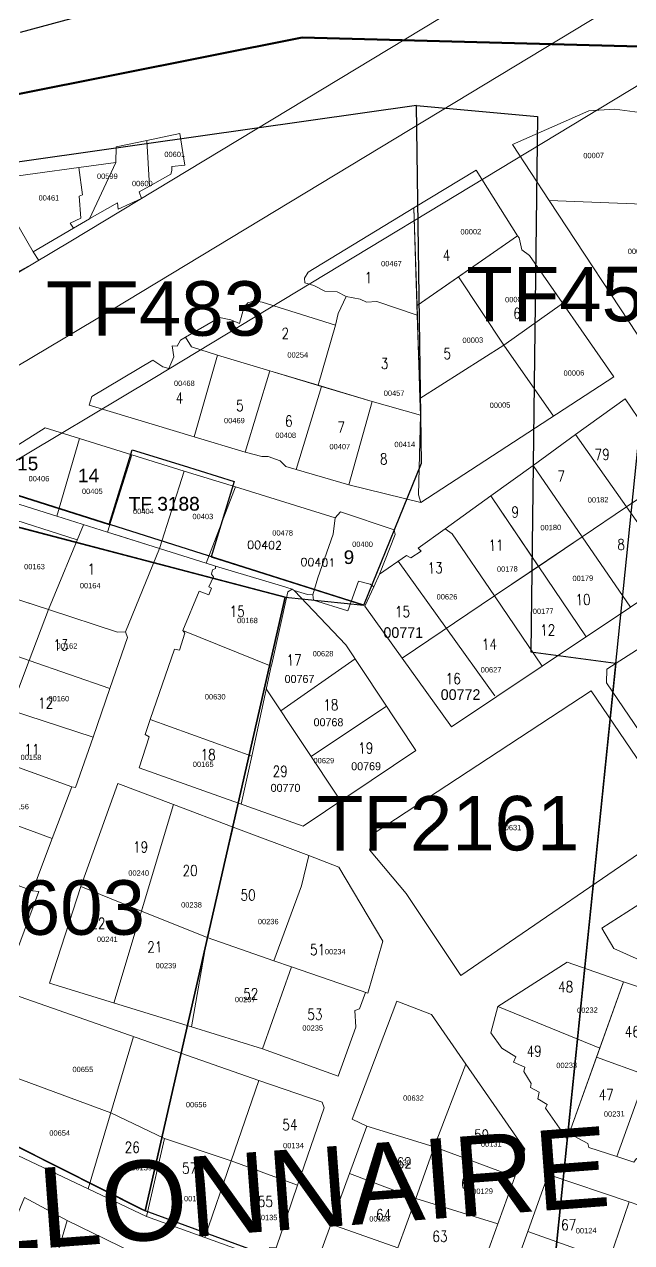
# Model space of a CAD drawing. Header units: metres. Extents: x 251686 to 255059, y 1627526 to 1631912.
# Drawn here: x 253972.7 to 254086.4, y 1629218.7 to 1629446.9 of the extents above; entities that cross this region are included whole.
import ezdxf
from ezdxf.enums import TextEntityAlignment as Align

# ---------------------------------------------------------------- set-up
doc = ezdxf.new("R2010")
doc.units = ezdxf.units.M
doc.header["$MEASUREMENT"] = 0
for name, color, linetype in [('A_revoir_niveau_0', 7, 'Continuous'), ('historique_numero_parcelle', 7, 'Continuous'), ('limites_parcelles', 7, 'Continuous'), ('limites_sections', 7, 'Continuous'), ('limites_tf', 7, 'Continuous'), ('numero_lot', 7, 'Continuous'), ('numero_parcelle', 7, 'Continuous')]:
    doc.layers.add(name, color=color, linetype=linetype)
for name, color, linetype, lineweight in [('emprise_ht_pik_rufisque', 7, 'Continuous', 0), ('HT KS', 7, 'Continuous', 0), ('LimiteTF', 4, 'Continuous', 13), ('Numero_TF', 7, 'Continuous', 0)]:
    doc.layers.add(name, color=color, linetype=linetype, lineweight=lineweight)
doc.layers.add('Lignes HT Vectorisées', color=6, linetype='Continuous', lineweight=0, true_color=0xff00ff)
doc.styles.add('Style-Arial', font='arial.ttf')
doc.styles.add('Style-STANDARD', font='STANDARD.shx')
doc.styles.add('Style-txt', font='txt.shx')

# ---------------------------------------------------------------- blocks, each defined once
blk = doc.blocks.new('*U77')
at = {"layer": 'LimiteTF', "color": 5, "linetype": 'Continuous', "lineweight": 30, "flags": 128}
blk.add_lwpolyline([(-0.308812, 3.310937), (0.259499, 3.204467), (-0.016426, 0.671559), (0.38039, 0.578517), (-0.283957, -2.731609), (-1.0193, -2.318982), (-2.099385, -1.801419), (-1.155663, 1.041844), (-0.787155, 0.968634), (-0.448727, 1.615235), (-0.308812, 3.310937)], dxfattribs=at)
blk.add_lwpolyline([(0.883889, 3.08725), (1.938323, 2.600222), (2.099351, 0.489791), (0.749538, -3.310934), (-0.283957, -2.731609), (0.883889, 3.08725)], close=True, dxfattribs=at)

msp = doc.modelspace()

# ---------------------------------------------------------------- linework, layer by layer
at = {"layer": 'A_revoir_niveau_0', "color": 1, "linetype": 'Continuous', "elevation": 1.457074, "flags": 128}
msp.add_lwpolyline([(254001.783411, 1629453.496147), (253971.959295, 1629445.402146)], dxfattribs=at)
at = {"layer": 'emprise_ht_pik_rufisque', "color": 1}
for p, q in [((253981.396731, 1629406.27601), (254274.267487, 1629583.454049)), ((254273.436314, 1629547.888552), (253996.838788, 1629380.555511)), ((253667.471785, 1629219.236685), (253981.396731, 1629406.27601)), ((253996.838788, 1629380.555511), (253682.973054, 1629193.551829))]:
    msp.add_line(p, q, dxfattribs=at)
at = {"layer": 'Lignes HT Vectorisées', "color": 5, "flags": 128}
msp.add_lwpolyline([(252300.518457, 1628679.779301), (252535.311637, 1628633.247882), (252681.576934, 1628604.669463), (252988.818538, 1628790.478887), (253359.183284, 1629013.205735), (253675.222294, 1629206.394463), (253989.117803, 1629393.415688), (254273.85418, 1629565.672671)], dxfattribs=at)
at = {"layer": 'limites_parcelles', "color": 7, "lineweight": 0}
for p, q in [((254054.023287, 1629399.628093), (254065.08938, 1629407.313724)), ((254065.08938, 1629407.313724), (254065.352433, 1629406.897773)), ((254065.352433, 1629406.897773), (254065.898799, 1629404.65285)), ((254065.898799, 1629404.65285), (254067.295961, 1629403.605132)), ((254067.295961, 1629403.605132), (254083.093914, 1629380.877684)), ((254062.529107, 1629386.832722), (254054.023287, 1629399.628093)), ((254073.516342, 1629394.65629), (254062.529107, 1629386.832722)), ((254046.788012, 1629376.843609), (254062.529107, 1629386.832722)), ((254062.529107, 1629386.832722), (254071.825594, 1629373.541498)), ((254083.093914, 1629380.877684), (254046.944739, 1629357.342938)), ((254023.604028, 1629363.541555), (254028.392196, 1629379.098175)), ((254028.392196, 1629379.098175), (254037.869845, 1629376.25861)), ((254037.869845, 1629376.25861), (254033.490764, 1629360.679865)), ((254046.885957, 1629373.681549), (254046.788012, 1629376.843609)), ((254046.536735, 1629358.795119), (254046.885957, 1629373.681549)), ((254004.514582, 1629369.653156), (254014.062391, 1629366.749411)), ((254033.490764, 1629360.679865), (254023.604028, 1629363.541555)), ((254060.05427, 1629358.580927), (254067.987482, 1629364.302658)), ((254067.987482, 1629364.302658), (254077.177707, 1629350.913344)), ((254033.490764, 1629360.679865), (254046.944739, 1629357.342938)), ((254046.944739, 1629357.342938), (254046.536735, 1629358.795119)), ((254077.909747, 1629332.191965), (254060.05427, 1629358.580927)), ((253962.975356, 1629356.656579), (253982.626843, 1629350.373306)), ((254030.894652, 1629354.465338), (254031.944393, 1629355.597916)), ((254031.944393, 1629355.597916), (254041.958766, 1629352.234688)), ((253977.217282, 1629337.267615), (253983.789021, 1629353.188902)), ((254030.550085, 1629351.398854), (254030.894652, 1629354.465338)), ((253989.715993, 1629351.322604), (253998.01579, 1629348.709146)), ((254027.67571, 1629343.20073), (254030.550085, 1629351.398854)), ((254042.16378, 1629351.376305), (254039.254435, 1629343.916148)), ((254041.958766, 1629352.234688), (254042.16378, 1629351.376305)), ((254060.76456, 1629339.830868), (254077.177707, 1629350.913344)), ((254077.177707, 1629350.913344), (254068.985258, 1629345.381643)), ((254077.177707, 1629350.913344), (254086.21144, 1629337.752025)), ((253998.01579, 1629348.709146), (253991.625966, 1629333.101796)), ((253975.881617, 1629337.704766), (253961.264083, 1629342.488955)), ((254026.741872, 1629340.031176), (254027.67571, 1629343.20073)), ((254035.321655, 1629342.610483), (254033.31361, 1629337.038525)), ((254037.509031, 1629342.031858), (254035.321655, 1629342.610483)), ((254038.137922, 1629341.532576), (254037.509031, 1629342.031858)), ((254039.254435, 1629343.916148), (254038.137922, 1629341.532576)), ((254019.035251, 1629327.07299), (254022.076224, 1629340.619075)), ((254022.076224, 1629340.619075), (254022.848752, 1629341.094207)), ((254022.848752, 1629341.094207), (254023.22955, 1629340.86427)), ((254023.22955, 1629340.86427), (254032.899142, 1629330.684951)), ((254026.881751, 1629339.039995), (254026.741872, 1629340.031176)), ((254043.47853, 1629328.159005), (254060.76456, 1629339.830868)), ((254060.76456, 1629339.830868), (254069.718358, 1629326.705781)), ((253990.17711, 1629333.025979), (253977.217282, 1629337.267615)), ((254033.31361, 1629337.038525), (254026.881751, 1629339.039995)), ((254086.21144, 1629337.752025), (254069.718358, 1629326.705781)), ((253991.625966, 1629333.101796), (253990.17711, 1629333.025979)), ((254034.639838, 1629328.063103), (254020.756175, 1629318.288193)), ((254052.70318, 1629315.309864), (254043.47853, 1629328.159005)), ((254069.718358, 1629326.705781), (254052.70318, 1629315.309864)), ((253995.322267, 1629313.860111), (253996.293985, 1629316.683867)), ((253996.293985, 1629316.683867), (254015.292844, 1629309.805278)), ((253994.245326, 1629307.633772), (253996.119056, 1629313.469304)), ((253996.119056, 1629313.469304), (253995.322267, 1629313.860111)), ((254015.292844, 1629309.805278), (254013.348531, 1629300.834089)), ((254046.052736, 1629310.855729), (254024.932879, 1629296.710703)), ((254024.932879, 1629296.710703), (253994.245326, 1629307.633772)), ((253983.306465, 1629285.369061), (253990.236923, 1629304.671716)), ((253990.236923, 1629304.671716), (254000.625219, 1629300.750584)), ((254000.625219, 1629300.750584), (253989.491746, 1629263.560126)), ((253994.648779, 1629280.786773), (254000.625219, 1629300.750584)), ((254000.625219, 1629300.750584), (254011.81776, 1629296.525883)), ((254011.81776, 1629296.525883), (254006.928854, 1629275.825631)), ((254024.648837, 1629285.552882), (254025.991178, 1629291.176029)), ((254025.991178, 1629291.176029), (254031.634031, 1629289.046096)), ((254031.634031, 1629289.046096), (254039.87673, 1629275.151465)), ((253994.648779, 1629280.786773), (253983.306465, 1629285.369061)), ((254019.422088, 1629271.502463), (254024.648837, 1629285.552882)), ((254006.928854, 1629275.825631), (253994.648779, 1629280.786773)), ((254039.87673, 1629275.151465), (254037.040649, 1629265.405722)), ((254022.74398, 1629270.352953), (254019.422088, 1629271.502463)), ((254037.040649, 1629265.405722), (254022.74398, 1629270.352953)), ((254016.636459, 1629249.053692), (253970.684566, 1629265.158249)), ((253993.157986, 1629257.282089), (253984.671612, 1629228.740676)), ((253988.912921, 1629243.005067), (253965.562198, 1629251.624473)), ((254049.471145, 1629236.652462), (254055.418086, 1629252.088579)), ((254055.418086, 1629252.088579), (254066.475264, 1629236.187132)), ((254011.459577, 1629233.998047), (254016.636459, 1629249.053692)), ((254016.636459, 1629249.053692), (254028.508488, 1629244.977018)), ((254028.847312, 1629243.921208), (254023.883417, 1629229.463058)), ((254028.508488, 1629244.977018), (254028.847312, 1629243.921208)), ((253998.99122, 1629238.202462), (253988.912921, 1629243.005067)), ((253995.615401, 1629223.554622), (253961.124354, 1629239.899274)), ((253995.615401, 1629223.554622), (253998.99122, 1629238.202462)), ((253998.99122, 1629238.202462), (254011.459577, 1629233.998047)), ((254064.596476, 1629231.013063), (254049.471145, 1629236.652462)), ((254066.475264, 1629236.187132), (254053.667672, 1629200.915792)), ((254011.459577, 1629233.998047), (254006.484604, 1629219.650845)), ((254023.883417, 1629229.463058), (254011.459577, 1629233.998047)), ((254026.285993, 1629211.698587), (254033.605406, 1629231.628005)), ((254033.605406, 1629231.628005), (254046.039242, 1629226.968314)), ((254042.639888, 1629217.677009), (254046.039242, 1629226.968314)), ((254046.039242, 1629226.968314), (254061.402013, 1629222.215704)), ((254082.262024, 1629215.324004), (254085.966253, 1629226.309771)), ((254085.966253, 1629226.309771), (254101.733166, 1629220.963342)), ((254006.484604, 1629219.650845), (253995.615401, 1629223.554622)), ((254042.639888, 1629217.677009), (254030.11374, 1629222.120838))]:
    msp.add_line(p, q, dxfattribs=at)
at = {"layer": 'limites_parcelles', "color": 7, "linetype": 'Continuous', "lineweight": 0}
for p, q in [((254060.826529, 1629321.141776), (254042.737322, 1629346.33848)), ((254046.060638, 1629310.861021), (254032.899142, 1629330.684951)), ((254031.95807, 1629301.415825), (254018.023412, 1629322.404297)), ((254040.529445, 1629319.192139), (254026.426877, 1629309.746944))]:
    msp.add_line(p, q, dxfattribs=at)
at = {"layer": 'limites_parcelles', "color": 7, "lineweight": 0, "flags": 128}
for points in [[(254091.790634, 1629413.121039), (254071.007167, 1629413.952624), (254064.139326, 1629424.390696), (254078.445503, 1629430.718192), (254079.304897, 1629430.790913), (254083.272151, 1629431.019698), (254087.973587, 1629430.394147), (254092.609383, 1629429.701944), (254091.790634, 1629413.121039)], [(253996.178803, 1629416.634402), (253995.638044, 1629425.1842), (254001.817326, 1629426.503709), (254002.788893, 1629420.557634), (254000.343507, 1629420.274335), (254000.349071, 1629419.546727), (254000.15569, 1629418.883748), (253996.178803, 1629416.634402)], [(253996.178803, 1629416.634402), (253994.227823, 1629415.530919), (253994.63431, 1629414.277176), (253990.28333, 1629412.325556), (253990.141934, 1629413.515175), (253985.005093, 1629410.530589), (253984.905749, 1629410.472869), (253989.81969, 1629421.053816), (253989.929728, 1629423.965259), (253995.638044, 1629425.1842), (253996.178803, 1629416.634402)], [(253966.515833, 1629397.590809), (253957.941449, 1629411.849923), (253954.322378, 1629417.868402), (253952.928838, 1629418.324181), (253954.71175, 1629418.734714), (253956.432056, 1629418.681718), (253957.88879, 1629418.494407), (253959.29455, 1629416.322204), (253964.890674, 1629419.804797), (253966.493356, 1629417.832551), (253974.336144, 1629404.331761), (253975.407127, 1629402.686199), (253970.071542, 1629399.734799), (253969.954929, 1629397.683256), (253969.294478, 1629397.545906), (253969.41969, 1629398.472964), (253967.509037, 1629397.466104), (253966.515833, 1629397.590809)], [(253974.336144, 1629404.331761), (253966.493356, 1629417.832551), (253982.901671, 1629420.098468), (253983.582759, 1629414.983087), (253982.989467, 1629414.71395), (253983.28541, 1629410.614911), (253981.308106, 1629409.673691), (253981.940339, 1629408.749919), (253974.336144, 1629404.331761)], [(253981.940339, 1629408.749919), (253981.308106, 1629409.673691), (253983.28541, 1629410.614911), (253982.989467, 1629414.71395), (253983.582759, 1629414.983087), (253982.901671, 1629420.098468), (253989.81969, 1629421.053816), (253984.905749, 1629410.472869), (253981.940339, 1629408.749919)], [(254025.87989, 1629400.515658), (254045.68235, 1629412.538988), (254046.305784, 1629392.411938), (254038.727095, 1629395.00266), (254036.809867, 1629394.8557), (254035.614684, 1629395.441912), (254032.953046, 1629395.965699), (254031.306147, 1629396.799827), (254028.976587, 1629396.940774), (254026.904734, 1629397.983332), (254025.260263, 1629398.499958), (254025.200467, 1629399.399142), (254025.87989, 1629400.515658)], [(254091.790634, 1629413.121039), (254091.635621, 1629409.981785), (254090.24554, 1629410.103456), (254089.968928, 1629403.023287), (254091.028784, 1629402.832941), (254091.429201, 1629402.372952), (254090.750766, 1629387.285555), (254089.170338, 1629386.347369), (254071.007167, 1629413.952624), (254091.790634, 1629413.121039)], [(254030.983474, 1629390.552795), (254027.735271, 1629379.294994), (254018.708586, 1629381.999448), (254008.895686, 1629384.967316), (254003.996923, 1629386.534493), (254002.916735, 1629388.295251), (254009.274985, 1629392.027324), (254011.395304, 1629391.567256), (254012.988072, 1629390.891475), (254013.812489, 1629393.808381), (254014.546043, 1629394.76655), (254015.813622, 1629395.093763), (254017.243998, 1629394.89302), (254030.983474, 1629390.552795)], [(254046.305784, 1629392.411938), (254046.885957, 1629373.681549), (254037.869845, 1629376.25861), (254027.735271, 1629379.294994), (254030.983474, 1629390.552795), (254031.495649, 1629392.779353), (254032.953046, 1629395.965699), (254035.614684, 1629395.441912), (254036.809867, 1629394.8557), (254038.727095, 1629395.00266), (254046.305784, 1629392.411938)], [(254008.895686, 1629384.967316), (254004.514582, 1629369.653156), (253984.822636, 1629375.588387), (253985.339666, 1629377.179942), (253996.797511, 1629384.014858), (253998.659214, 1629382.772242), (253999.786228, 1629382.45011), (254000.695583, 1629384.640015), (254000.415319, 1629386.688523), (254001.341872, 1629386.629458), (254001.928589, 1629387.758495), (254002.916735, 1629388.295251), (254003.996923, 1629386.534493), (254008.895686, 1629384.967316)], [(254028.392196, 1629379.098175), (254023.604028, 1629363.541555), (254021.689939, 1629364.095583), (254020.623507, 1629365.145829), (254018.367962, 1629365.988533), (254017.177331, 1629365.979429), (254014.062391, 1629366.749411), (254018.708586, 1629381.999448), (254028.392196, 1629379.098175)], [(253983.044276, 1629369.312295), (253978.813383, 1629354.755642), (253963.514854, 1629359.572876), (253959.735418, 1629360.734678), (253976.588925, 1629371.315254), (253983.044276, 1629369.312295)], [(254094.72484, 1629343.453875), (254085.500481, 1629356.533043), (254094.722552, 1629362.759964), (254099.827529, 1629355.227923), (254098.973699, 1629354.427594), (254102.457809, 1629348.633031), (254094.72484, 1629343.453875)], [(254006.780771, 1629345.949861), (254012.261336, 1629360.246861), (254030.894652, 1629354.465338), (254030.550085, 1629351.398854), (254027.67571, 1629343.20073), (254026.741872, 1629340.031176), (254025.749174, 1629340.089736), (254023.22955, 1629340.86427), (254022.848752, 1629341.094207), (254020.903163, 1629341.703433), (254008.51924, 1629345.402578), (254006.780771, 1629345.949861)], [(254068.985258, 1629345.381643), (254060.76456, 1629339.830868), (254052.819114, 1629351.477846), (254051.528291, 1629352.431669), (254060.05427, 1629358.580927), (254068.985258, 1629345.381643)], [(254060.76456, 1629339.830868), (254043.47853, 1629328.159005), (254036.45567, 1629337.941243), (254038.137922, 1629341.532576), (254039.254435, 1629343.916148), (254044.255243, 1629347.394188), (254045.118178, 1629347.003887), (254047.027313, 1629348.209185), (254046.493592, 1629348.800455), (254051.528291, 1629352.431669), (254052.819114, 1629351.477846), (254060.76456, 1629339.830868)], [(254022.848752, 1629341.094207), (254022.076224, 1629340.619075), (254019.035251, 1629327.07299), (254018.945591, 1629326.659292), (254002.3835, 1629333.362217), (254005.432748, 1629340.722014), (254007.237184, 1629340.047851), (254007.756642, 1629341.321904), (254007.278771, 1629341.52993), (254008.110876, 1629343.441414), (254007.789733, 1629343.915239), (254007.942414, 1629344.710207), (254008.522477, 1629344.979242), (254008.51924, 1629345.402578), (254020.903163, 1629341.703433), (254022.848752, 1629341.094207)], [(253973.637662, 1629327.763276), (253957.82864, 1629333.26783), (253957.032357, 1629333.592491), (253958.843481, 1629338.964494), (253959.704393, 1629338.838776), (253961.264083, 1629342.488955), (253977.217282, 1629337.267615), (253973.637662, 1629327.763276)], [(253988.747381, 1629322.502213), (253973.637662, 1629327.763276), (253977.217282, 1629337.267615), (253990.17711, 1629333.025979), (253991.625966, 1629333.101796), (253992.057394, 1629332.046695), (253988.747381, 1629322.502213)], [(253970.11742, 1629318.416597), (253954.397242, 1629323.517536), (253955.45457, 1629323.657921), (253956.035723, 1629325.514565), (253954.976373, 1629325.638765), (253955.620638, 1629327.892793), (253956.481044, 1629327.833222), (253957.77615, 1629331.481377), (253957.378261, 1629331.610635), (253957.82864, 1629333.26783), (253973.637662, 1629327.763276), (253970.11742, 1629318.416597)], [(254018.945591, 1629326.659292), (254015.292844, 1629309.805278), (253996.293985, 1629316.683867), (254000.822798, 1629329.844331), (254001.750362, 1629329.652974), (254002.784423, 1629332.836083), (254002.3835, 1629333.362217), (254018.945591, 1629326.659292)], [(254099.536197, 1629317.713274), (254090.103233, 1629311.269377), (254081.760891, 1629323.530695), (254081.807312, 1629326.110901), (254090.487085, 1629331.69423), (254099.536197, 1629317.713274)], [(254038.39623, 1629295.486872), (254078.875332, 1629322.05796), (254095.868658, 1629297.050882), (254054.47666, 1629268.752912), (254044.238447, 1629284.087587), (254037.362674, 1629292.237617), (254038.39623, 1629295.486872)], [(253981.58141, 1629304.077732), (253966.742522, 1629309.455824), (253970.11742, 1629318.416597), (253985.589423, 1629313.396188), (253982.323057, 1629303.977563), (253981.58141, 1629304.077732)], [(254006.928854, 1629275.825631), (254011.81776, 1629296.525883), (254025.991178, 1629291.176029), (254024.648837, 1629285.552882), (254019.422088, 1629271.502463), (254006.928854, 1629275.825631)], [(253974.26862, 1629284.600163), (253975.434006, 1629284.450314), (253970.994531, 1629272.444312), (253955.65529, 1629278.04683), (253960.079178, 1629289.82446), (253974.26862, 1629284.600163)], [(254006.928854, 1629275.825631), (254004.017172, 1629259.080257), (253977.451151, 1629267.273634), (253983.306465, 1629285.369061), (253994.648779, 1629280.786773), (254006.928854, 1629275.825631)], [(254104.281627, 1629271.478166), (254098.361358, 1629267.038705), (254096.486606, 1629269.987892), (254094.432455, 1629268.715334), (254083.121898, 1629273.762092), (254080.894781, 1629277.620352), (254088.662602, 1629282.574851), (254089.993618, 1629281.526628), (254095.459473, 1629284.743625), (254104.281627, 1629271.478166)], [(254004.017172, 1629259.080257), (254006.928854, 1629275.825631), (254019.422088, 1629271.502463), (254022.74398, 1629270.352953), (254017.337601, 1629254.972028), (254004.017172, 1629259.080257)], [(254017.337601, 1629254.972028), (254022.74398, 1629270.352953), (254037.040649, 1629265.405722), (254036.576614, 1629265.534474), (254035.475395, 1629262.483152), (254034.618024, 1629262.145846), (254034.774088, 1629259.037987), (254031.470431, 1629249.88402), (254017.337601, 1629254.972028)], [(254089.167466, 1629250.064573), (254079.89266, 1629253.448892), (254084.933923, 1629267.554534), (254090.094333, 1629265.774207), (254090.409002, 1629266.147053), (254094.441615, 1629264.749047), (254089.167466, 1629250.064573)], [(254055.418086, 1629252.088579), (254049.471145, 1629236.652462), (254036.873025, 1629240.525134), (254034.137687, 1629241.827219), (254042.449201, 1629263.918737), (254048.951252, 1629261.388603), (254055.418086, 1629252.088579)], [(254080.489765, 1629255.119613), (254074.768711, 1629239.11189), (254074.246116, 1629238.247943), (254070.3005, 1629243.840527), (254070.625668, 1629244.570664), (254068.897775, 1629245.615852), (254069.152749, 1629246.874653), (254067.49252, 1629247.721909), (254067.618743, 1629248.516674), (254066.278623, 1629250.755529), (254066.470992, 1629251.5508), (254064.347233, 1629252.460662), (254064.736524, 1629253.455889), (254062.144178, 1629255.089818), (254060.071392, 1629257.98457), (254061.356888, 1629262.889503), (254080.489765, 1629255.119613)], [(254089.167466, 1629250.064573), (254083.680164, 1629234.786634), (254078.426982, 1629236.493861), (254078.222979, 1629237.219952), (254074.768711, 1629239.11189), (254079.89266, 1629253.448892), (254089.167466, 1629250.064573)], [(254099.097064, 1629246.441325), (254093.708498, 1629232.05628), (254093.129244, 1629231.68141), (254090.478946, 1629232.243265), (254088.88375, 1629233.236548), (254089.037646, 1629233.872765), (254087.339853, 1629234.441904), (254086.86886, 1629233.750342), (254083.680164, 1629234.786634), (254089.167466, 1629250.064573), (254099.097064, 1629246.441325)], [(254023.883417, 1629229.463058), (254019.852778, 1629217.723165), (254018.595494, 1629217.779701), (254018.150174, 1629215.461044), (254006.484604, 1629219.650845), (254011.459577, 1629233.998047), (254023.883417, 1629229.463058)], [(253993.008263, 1629216.849857), (253992.822565, 1629216.45196), (253993.225511, 1629215.661241), (253989.810682, 1629205.474483), (253989.043332, 1629203.671878), (253977.239627, 1629209.267982), (253976.778662, 1629209.453131), (253980.759159, 1629222.797433), (253993.008263, 1629216.849857)], [(254078.962413, 1629205.640867), (254064.503096, 1629210.690008), (254063.572498, 1629211.278243), (254066.987474, 1629220.770588), (254082.262024, 1629215.324004), (254078.962413, 1629205.640867)]]:
    msp.add_lwpolyline(points, close=True, dxfattribs=at)
at = {"layer": 'limites_parcelles', "color": 7, "lineweight": 0}
for points in [[(254045.68235, 1629412.538988), (254057.317276, 1629419.603291), (254065.08938, 1629407.313724), (254046.249499, 1629394.229036)], [(254062.529107, 1629386.832722), (254046.788012, 1629376.843609), (254046.249499, 1629394.229036), (254054.023287, 1629399.628093)], [(254085.500481, 1629356.533043), (254075.963599, 1629370.055334), (254085.242272, 1629376.747462), (254094.722552, 1629362.759964)], [(253992.860556, 1629366.266512), (253988.302615, 1629351.767652), (253978.813383, 1629354.755642), (253983.044276, 1629369.312295)], [(254077.177707, 1629350.913344), (254067.987482, 1629364.302658), (254075.963599, 1629370.055334), (254085.500481, 1629356.533043)], [(253988.302615, 1629351.767652), (253992.860556, 1629366.266512), (254002.641911, 1629363.231565), (253998.01579, 1629348.709146)], [(253998.01579, 1629348.709146), (254002.641911, 1629363.231565), (254012.261336, 1629360.246861), (254006.780771, 1629345.949861)], [(254086.21144, 1629337.752025), (254077.177707, 1629350.913344), (254085.500481, 1629356.533043), (254094.72484, 1629343.453875)], [(253985.589423, 1629313.396188), (253970.11742, 1629318.416597), (253973.637662, 1629327.763276), (253988.747381, 1629322.502213)], [(253977.952189, 1629294.411325), (253963.310619, 1629299.771676), (253966.742522, 1629309.455824), (253981.58141, 1629304.077732)], [(253974.26862, 1629284.600163), (253960.079178, 1629289.82446), (253963.310619, 1629299.771676), (253977.952189, 1629294.411325)], [(254080.489765, 1629255.119613), (254061.356888, 1629262.889503), (254074.391114, 1629271.191774), (254084.933923, 1629267.554534)], [(254046.039242, 1629226.968314), (254033.605406, 1629231.628005), (254036.873025, 1629240.525134), (254049.471145, 1629236.652462)], [(254082.262024, 1629215.324004), (254066.987474, 1629220.770588), (254070.827111, 1629231.443328), (254085.966253, 1629226.309771)], [(253980.759159, 1629222.797433), (253976.778662, 1629209.453131), (253967.01019, 1629213.3767), (253972.710526, 1629227.153859)]]:
    msp.add_3dface(points, dxfattribs=at)
at = {"layer": 'limites_sections', "color": 112, "linetype": 'Continuous', "lineweight": 40, "flags": 128}
for points in [[(254266.721244, 1629287.516734), (254172.484174, 1629409.319252), (254097.221642, 1629442.494943), (254024.768125, 1629444.484354), (253971.493519, 1629433.829493), (253653.947224, 1629377.170009), (253582.750222, 1629367.142066), (253798.767926, 1629726.383874), (253856.420358, 1629838.71662), (253802.999251, 1630025.996996), (253799.369555, 1630038.162516), (253786.538556, 1630083.231025), (253799.369555, 1630038.162516), (253907.405394, 1630046.336207), (253955.511127, 1630039.119672), (254024.768125, 1629997.357132), (254129.310226, 1629944.470728), (254144.350912, 1629962.854533), (254275.334915, 1629929.186521)], [(254266.721244, 1629287.516734), (254172.484174, 1629409.319252), (254097.221642, 1629442.494943), (254024.768125, 1629444.484354), (253971.493519, 1629433.829493), (253662.593019, 1629378.69766), (253582.750222, 1629367.142066), (253798.767926, 1629726.383874), (253856.420358, 1629838.71662), (253802.999251, 1630025.996996), (253799.369555, 1630038.162516), (253786.538556, 1630083.231025), (253799.369555, 1630038.162516), (253907.405394, 1630046.336207), (253955.511127, 1630039.119672), (254024.768125, 1629997.357132), (254129.310226, 1629944.470728), (254144.350912, 1629962.854533), (254275.334915, 1629929.186521)]]:
    msp.add_lwpolyline(points, dxfattribs=at)
msp.add_lwpolyline([(254266.730159, 1629287.7978), (254255.5318, 1628934.7207), (254250.7693, 1628842.2487), (254252.604451, 1628732.803901), (254244.313956, 1628604.775537), (254169.035754, 1628626.001151), (253998.556975, 1628699.307072), (253949.11819, 1628726.583729), (253891.317458, 1628762.517835), (253742.585904, 1628844.838708), (253570.655215, 1628943.916078), (253545.430769, 1628958.160463), (253491.693527, 1628988.971109), (253568.742349, 1629208.536363), (253610.604382, 1629237.232821), (253645.724376, 1629332.796864), (253582.750222, 1629367.142066), (253662.593019, 1629378.69766), (253971.493519, 1629433.829493), (254024.768125, 1629444.484354), (254097.221642, 1629442.494943), (254172.484174, 1629409.319252), (254266.730159, 1629287.7978)], close=True, dxfattribs=at)
at = {"layer": 'limites_tf', "color": 5, "linetype": 'Continuous', "lineweight": 30}
for p, q in [((254036.272604, 1629338.117244), (253921.461249, 1629374.53419)), ((253962.286195, 1629355.143025), (254021.554767, 1629339.593651))]:
    msp.add_line(p, q, dxfattribs=at)
at = {"layer": 'limites_tf', "color": 5, "linetype": 'Continuous', "lineweight": 30, "flags": 128}
for points in [[(253932.273512, 1629415.572962), (253921.46079, 1629374.534279), (253988.60759, 1629353.236025), (253992.910548, 1629367.210601), (254002.465555, 1629364.258461), (254012.020563, 1629361.306321), (254007.673504, 1629347.188519), (254036.272374, 1629338.11726), (254047.091294, 1629364.735359), (254046.166298, 1629431.715769), (253954.203305, 1629418.681222), (253939.202186, 1629416.553515), (253939.201978, 1629416.554981), (253932.273512, 1629415.572962)], [(254093.751605, 1629427.45689), (254136.913464, 1629412.355812), (254151.199157, 1629330.260305), (254112.665313, 1629176.215756), (254069.975202, 1629195.012914), (254093.751605, 1629427.45689)], [(253995.316341, 1629224.604691), (254021.554507, 1629339.59367), (253962.285817, 1629355.143075), (253921.184589, 1629261.992503), (253921.209439, 1629261.97997), (253922.032558, 1629261.564836), (253994.175365, 1629225.180134), (253994.528205, 1629225.002182), (253995.316341, 1629224.604691)], [(253995.316652, 1629224.604903), (254021.554767, 1629339.593651), (253962.286195, 1629355.143025), (253921.185049, 1629261.992639), (253921.209899, 1629261.980107), (253922.033016, 1629261.564973), (253994.175679, 1629225.180344), (253994.528518, 1629225.002392), (253995.316652, 1629224.604903)]]:
    msp.add_lwpolyline(points, close=True, dxfattribs=at)
at = {"layer": 'limites_tf', "color": 5, "linetype": 'Continuous', "lineweight": 30}
msp.add_3dface([(253962.286195, 1629355.143025), (254021.554767, 1629339.593651), (253995.316652, 1629224.604903), (253921.185049, 1629261.992639)], dxfattribs=at)

# ---------------------------------------------------------------- block references
at = {"layer": 'limites_tf', "color": 5, "linetype": 'Continuous', "lineweight": 30, "xscale": 39.37, "yscale": 39.37, "zscale": 10, "rotation": 5.5081}
msp.add_blockref('*U77', (254070.78027, 1629303.132866), dxfattribs=at)

# ---------------------------------------------------------------- texts
at = {"layer": 'historique_numero_parcelle', "color": 7, "style": 'Style-txt'}
for s, p in [('00402', (254017.70166, 1629349.358131)), ('00401', (254027.683836, 1629346.129405))]:
    msp.add_text(s, height=1.524, rotation=359.0028, dxfattribs=at).set_placement(p, align=Align.MIDDLE_CENTER)
at = {"layer": 'historique_numero_parcelle', "color": 7, "lineweight": 0, "char_height": 1, "attachment_point": 1, "rotation": 0.04279994, "line_spacing_factor": 0.6, "style": 'Style-txt'}
for s, insert in [('\\fArial|b0|i0|c00|p39;00628', (254026.710838, 1629329.515089)), ('\\fArial|b0|i0|c00|p39;00629', (254026.864002, 1629309.484329))]:
    msp.add_mtext(s, dxfattribs=dict(at, insert=insert))
at = {"layer": 'HT KS', "color": 7, "linetype": 'Continuous', "lineweight": 40, "style": 'Style-Arial'}
msp.add_text('CITE MILLONNAIRE', height=15, rotation=4.28, dxfattribs=at).set_placement((253886.587336, 1629225.974948), align=Align.TOP_LEFT)
at = {"layer": 'limites_parcelles', "color": 7, "linetype": 'Continuous', "lineweight": 0, "style": 'Style-Arial'}
for s, p in [('15', (253971.351772, 1629365.916999)), ('14', (253982.75637, 1629363.685697)), ('TF 3188', (253992.278189, 1629358.358998)), ('9', (254032.503557, 1629348.374403))]:
    msp.add_text(s, height=2.55445, rotation=0.0428, dxfattribs=at).set_placement(p, align=Align.TOP_LEFT)
at = {"layer": 'numero_lot', "color": 7, "linetype": 'Continuous', "lineweight": 0, "style": 'Style-STANDARD', "width": 0.888889}
for s, rotation, p in [('4', 1.0428, (254051.779416, 1629403.624394)), ('1', 1.0428, (254037.159475, 1629399.47934)), ('6', 1.0428, (254064.969772, 1629392.770658)), ('2', 1.0428, (254021.572759, 1629389.016189)), ('5', 1.0428, (254051.920166, 1629385.217134)), ('3', 1.0428, (254040.172572, 1629383.377959)), ('4', 1.0428, (254001.739589, 1629376.923338)), ('5', 1.0428, (254013.082313, 1629375.488898)), ('6', 1.0428, (254022.230705, 1629372.592565)), ('7', 1.0428, (254032.050151, 1629371.450712)), ('79', 1.0428, (254080.926167, 1629366.334461)), ('8', 1.0428, (254040.005044, 1629365.50291)), ('7', 1.0428, (254073.286504, 1629362.273321)), ('9', 1.0428, (254064.638845, 1629355.55522)), ('11', 1.0428, (254061.054742, 1629349.34351)), ('8', 1.0428, (254084.472412, 1629349.476597)), ('1', 0.0428, (253985.25373, 1629344.854532)), ('13', 1.0428, (254049.649432, 1629345.082455)), ('10', 1.0428, (254077.338028, 1629339.150142)), ('15', 0.0428, (254012.575794, 1629336.932364)), ('15', 1.0428, (254043.538557, 1629336.892601)), ('12', 1.0428, (254070.737517, 1629333.445749)), ('13', 0.0428, (253979.54221, 1629330.641552)), ('14', 1.0428, (254059.797848, 1629330.777509)), ('17', 1.0428, (254023.241724, 1629327.829162)), ('16', 1.0428, (254053.032237, 1629324.334824)), ('12', 0.0428, (253976.7046, 1629319.749183)), ('18', 1.0428, (254030.116458, 1629319.420911)), ('11', 0.0428, (253974.119241, 1629311.035068)), ('19', 1.0428, (254036.663824, 1629311.340255)), ('18', 0.0428, (254007.128981, 1629310.1001)), ('29', 1.0428, (254020.622778, 1629306.972333)), ('19', 0.0428, (253994.487934, 1629292.793546)), ('20', 0.0428, (254003.755111, 1629288.387926)), ('50', 0.0428, (254014.616908, 1629283.793236)), ('22', 0.0428, (253986.480148, 1629278.490958)), ('21', 0.0428, (253997.150911, 1629274.086427)), ('51', 0.0428, (254027.622588, 1629273.570895)), ('48', 1.0428, (254074.098726, 1629266.60232)), ('52', 0.0428, (254015.11138, 1629265.272265)), ('53', 0.0428, (254027.130823, 1629261.432647)), ('46', 1.0428, (254086.553878, 1629258.208464)), ('49', 1.0428, (254068.180631, 1629254.534514)), ('47', 1.0428, (254081.672069, 1629246.378553)), ('54', 0.0428, (254022.440116, 1629240.757969)), ('59', 1.0428, (254058.367438, 1629238.832578)), ('26', 0.0428, (253992.91216, 1629236.527783)), ('62', 1.0428, (254043.837847, 1629233.619104)), ('57', 0.0428, (254003.674921, 1629232.634394)), ('61', 1.0428, (254055.885357, 1629229.82625)), ('55', 0.0428, (254017.855293, 1629226.384721)), ('64', 1.0428, (254039.987768, 1629223.925933)), ('67', 1.0428, (254074.657131, 1629222.014904)), ('63', 1.0428, (254050.544039, 1629219.856434))]:
    msp.add_text(s, height=2.042527, rotation=rotation, dxfattribs=at).set_placement(p, align=Align.MIDDLE_CENTER)
at = {"layer": 'numero_parcelle', "color": 5, "line_spacing_factor": 0.6, "style": 'Style-txt'}
for s, insert, char_height, attachment_point, rotation in [('\\fArial|b0|i0|c00|p39;00601', (253998.930327, 1629423.06411), 1, 1, 0.04279994), ('\\fArial|b0|i0|c00|p39;00007', (254077.381617, 1629422.820546), 1, 1, 1.04278386), ('\\fArial|b0|i0|c00|p39;00599', (253986.31527, 1629418.969142), 1, 1, 0.04279994), ('\\fArial|b0|i0|c00|p39;00600', (253992.866164, 1629417.606716), 1, 1, 0.04279994), ('\\fArial|b0|i0|c00|p39;00461', (253975.371113, 1629414.919957), 1, 1, 0.04279994), ('\\fArial|b0|i0|c00|p39;00002', (254054.38186, 1629408.543305), 1, 1, 1.04278386), ('\\fArial|b0|i0|c00|p39;00009', (254085.71415, 1629404.879989), 1, 1, 1.04278386), ('\\fArial|b0|i0|c00|p39;00467', (254039.520324, 1629402.59155), 1, 1, 0.04279994), ('\\fArial|b0|i0|c00|p39;00004', (254062.732504, 1629395.835454), 1, 1, 1.04278386), ('\\fArial|b0|i0|c00|p39;00003', (254054.751753, 1629388.221628), 1, 1, 1.04278386), ('\\fArial|b0|i0|c00|p39;00006', (254073.682296, 1629382.070608), 1, 1, 1.04278386), ('\\fArial|b0|i0|c00|p39;00468', (254000.73561, 1629380.170338), 1, 1, 0.04279994), ('\\fArial|b0|i0|c00|p39;00457', (254040.019914, 1629378.317623), 1, 1, 0.04279994), ('\\fArial|b0|i0|c00|p39;00005', (254059.850439, 1629376.045004), 1, 1, 1.04278386), ('\\fArial|b0|i0|c00|p39;00469', (254010.107581, 1629373.191527), 1, 1, 0.04279994), ('\\fArial|b0|i0|c00|p39;00408', (254019.719658, 1629370.435707), 1, 1, 0.04279994), ('\\fArial|b0|i0|c00|p39;00407', (254029.853448, 1629368.316733), 1, 1, 0.04279994), ('\\fArial|b0|i0|c00|p39;00414', (254042.016049, 1629368.716632), 1, 1, 0.04279994), ('\\fArial|b0|i0|c00|p39;00406', (253973.501619, 1629362.305631), 1, 1, 0.04279994), ('\\fArial|b0|i0|c00|p39;00405', (253983.501857, 1629359.939405), 1, 1, 0.04279994), ('\\fArial|b0|i0|c00|p39;00182', (254078.21552, 1629358.320596), 1, 1, 1.04278386), ('\\fArial|b0|i0|c00|p39;00404', (253993.064336, 1629356.175542), 1, 1, 0.04279994), ('\\fArial|b0|i0|c00|p39;00403', (254004.196797, 1629355.219559), 1, 1, 0.04279994), ('\\fArial|b0|i0|c00|p39;00180', (254069.36001, 1629353.121594), 1, 1, 1.04278386), ('\\fArial|b0|i0|c00|p39;00478', (254019.141676, 1629352.147506, -0.000019), 1, 1, 0.04279994), ('\\fArial|b0|i0|c00|p39;00400', (254034.104521, 1629350.019355), 1, 1, 0.04279994), ('\\fArial|b0|i0|c00|p39;00163', (253972.669754, 1629345.824539), 1, 1, 0.04279994), ('\\fArial|b0|i0|c00|p39;00178', (254061.217919, 1629345.357729), 1, 1, 1.04278386), ('\\fArial|b0|i0|c00|p39;00164', (253983.109808, 1629342.265313), 1, 1, 0.04279994), ('\\fArial|b0|i0|c00|p39;00179', (254075.357943, 1629343.608943), 1, 1, 1.04278386), ('\\fArial|b0|i0|c00|p39;00626', (254049.920273, 1629340.174383), 1, 1, 0.04279994), ('\\fArial|b0|i0|c00|p39;00177', (254067.930495, 1629337.436787), 1, 1, 1.04278386), ('\\fArial|b0|i0|c00|p39;00168', (254012.555106, 1629335.734616), 1, 1, 0.04279994), ('\\fBodoni MT|b0|i0|c00|p23;00771', (254043.683412, 1629332.956185, -0.000001), 2, 5, 0.04279994), ('\\fArial|b0|i0|c00|p39;00162', (253978.752587, 1629330.966641), 1, 1, 0.04279994), ('\\fArial|b0|i0|c00|p39;00627', (254058.176703, 1629326.494679), 1, 1, 0.04279994), ('\\fBodoni MT|b0|i0|c00|p23;00767', (254024.244868, 1629324.271119, -0.000001), 1.5, 5, 0.04279994), ('\\fArial|b0|i0|c00|p39;00630', (254006.509457, 1629321.44102), 1, 1, 0.04279994), ('\\fBodoni MT|b0|i0|c00|p23;00772', (254054.40634, 1629321.334656, -0.000001), 2, 5, 0.04279994), ('\\fArial|b0|i0|c00|p39;00160', (253977.220191, 1629321.087021), 1, 1, 0.04279994), ('\\fBodoni MT|b0|i0|c00|p23;00768', (254029.669968, 1629316.158984, -0.000001), 1.5, 5, 0.04279994), ('\\fArial|b0|i0|c00|p39;00158', (253972.009791, 1629310.087175), 1, 1, 0.04279994), ('\\fArial|b0|i0|c00|p39;00165', (254004.266651, 1629308.788332), 1, 1, 0.04279994), ('\\fBodoni MT|b0|i0|c00|p23;00769', (254036.716181, 1629307.922331, -0.000001), 1.5, 5, 0.04279994), ('\\fBodoni MT|b0|i0|c00|p23;00770', (254021.626062, 1629303.866403, -0.000001), 1.5, 5, 0.04279994), ('\\fArial|b0|i0|c00|p39;00156', (253969.682038, 1629300.876331), 1, 1, 0.04279994), ('\\fArial|b0|i0|c00|p39;00631', (254061.896324, 1629296.941083), 1, 1, 0.04279994), ('\\fArial|b0|i0|c00|p39;00240', (253992.183226, 1629288.424475), 1, 1, 0.04279994), ('\\fArial|b0|i0|c00|p39;00238', (254002.075603, 1629282.462618), 1, 1, 0.04279994), ('\\fArial|b0|i0|c00|p39;00236', (254016.43896, 1629279.331635), 1, 1, 0.04279994), ('\\fArial|b0|i0|c00|p39;00241', (253986.306844, 1629276.010364), 1, 1, 0.04279994), ('\\fArial|b0|i0|c00|p39;00234', (254028.999252, 1629273.685951), 1, 1, 0.04279994), ('\\fArial|b0|i0|c00|p39;00239', (253997.29708, 1629271.07039), 1, 1, 0.04279994), ('\\fArial|b0|i0|c00|p39;00237', (254012.133709, 1629264.719523), 1, 1, 0.04279994), ('\\fArial|b0|i0|c00|p39;00232', (254076.217368, 1629262.690582), 1, 1, 1.04278386), ('\\fArial|b0|i0|c00|p39;00235', (254024.772251, 1629259.388036), 1, 1, 0.04279994), ('\\fArial|b0|i0|c00|p39;00655', (253981.722724, 1629251.624605), 1, 1, 0.04279994), ('\\fArial|b0|i0|c00|p39;00233', (254072.333788, 1629252.366753), 1, 1, 1.04278386), ('\\fArial|b0|i0|c00|p39;00632', (254043.651132, 1629246.255887), 1, 1, 0.04279994), ('\\fArial|b0|i0|c00|p39;00656', (254002.967889, 1629245.032102), 1, 1, 0.04279994), ('\\fArial|b0|i0|c00|p39;00231', (254081.241074, 1629243.260968), 1, 1, 1.04278386), ('\\fArial|b0|i0|c00|p39;00654', (253977.388534, 1629239.712063), 1, 1, 0.04279994), ('\\fArial|b0|i0|c00|p39;00134', (254021.16462, 1629237.357133), 1, 1, 0.04279994), ('\\fArial|b0|i0|c00|p39;00131', (254058.203403, 1629237.603281), 1, 1, 1.04278386), ('\\fArial|b0|i0|c00|p39;00139', (253992.739956, 1629233.212407), 1, 1, 0.04279994), ('\\fArial|b0|i0|c00|p39;00130', (254041.234572, 1629234.132537), 1, 1, 1.04278386), ('\\fArial|b0|i0|c00|p39;00129', (254056.578456, 1629228.775473), 1, 1, 1.04278386), ('\\fArial|b0|i0|c00|p39;00137', (254002.613424, 1629227.421196), 1, 1, 0.04279994), ('\\fArial|b0|i0|c00|p39;00135', (254016.230723, 1629223.883381), 1, 1, 0.04279994), ('\\fArial|b0|i0|c00|p39;00128', (254037.305392, 1629223.613114), 1, 1, 1.04278386), ('\\fArial|b0|i0|c00|p39;00124', (254075.978423, 1629221.387997), 1, 1, 1.04278386)]:
    msp.add_mtext(s, dxfattribs=dict(at, insert=insert, char_height=char_height, attachment_point=attachment_point, rotation=rotation))
at = {"layer": 'numero_parcelle', "color": 5, "lineweight": 0, "insert": (254021.972415, 1629385.491217), "char_height": 1, "attachment_point": 1, "rotation": 0.04279994, "line_spacing_factor": 0.6, "style": 'Style-txt'}
msp.add_mtext('\\fArial|b0|i0|c00|p39;00254', dxfattribs=at)
at = {"layer": 'numero_tf', "color": 4, "linetype": 'Continuous', "lineweight": 0, "style": 'Style-Arial'}
for s, p in [('TF457', (254055.467795, 1629391.262378)), ('TF483', (253976.7413, 1629388.562355)), ('TF2161', (254027.487963, 1629292.125217)), ('TF 603', (253950.110287, 1629276.327941))]:
    msp.add_text(s, height=10.212634, rotation=0.0428, dxfattribs=at).set_placement(p)
msp.add_text('TF 3188', height=2.553159, rotation=0.0428, dxfattribs=at).set_placement((253992.25195, 1629358.382577), align=Align.TOP_LEFT)

doc.saveas('drawing.dxf')
